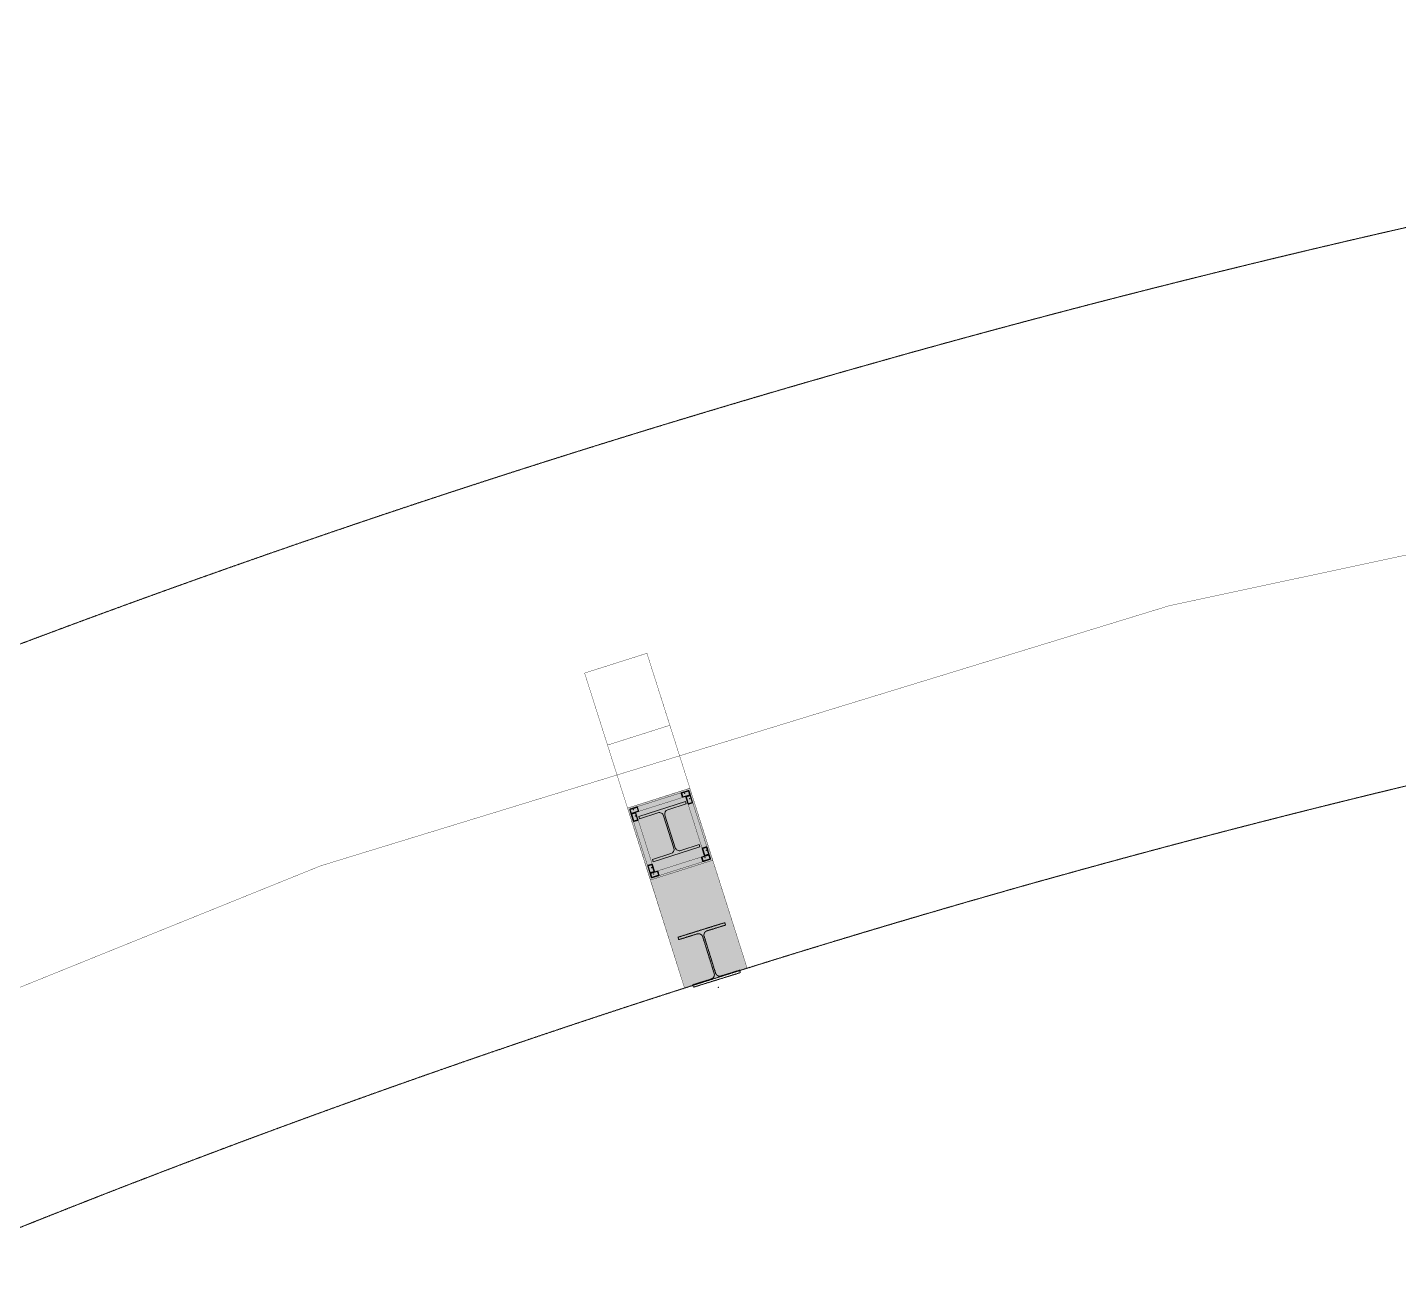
# Model space of a CAD drawing. Extents: x -1457 to 23780, y -2071 to 4205.
# Drawn here: x 8397 to 9235, y 1465 to 2228 of the extents above; entities that cross this region are included whole.
import ezdxf

# ---------------------------------------------------------------- set-up
doc = ezdxf.new("R2010")
doc.units = 0
doc.header["$MEASUREMENT"] = 0
doc.linetypes.add('HIDDEN', pattern=[0.375, 0.25, -0.125])
doc.layers.get('0').update_dxf_attribs({"color": 9, "lineweight": 9})
doc.layers.add('M-TEFRIS2-015', color=129, linetype='Continuous', lineweight=9)

# ---------------------------------------------------------------- blocks, each defined once
blk = doc.blocks.new('prf 3x5')
for points in [[(-2, -1.5), (2, -1.5, 0.414214), (2.5, -1), (2.5, 1, 0.414214), (2, 1.5), (-2, 1.5, 0.414214), (-2.5, 1), (-2.5, -1, 0.414214)], [(-2, -1.2), (2, -1.2, 0.414214), (2.2, -1), (2.2, 1, 0.414214), (2, 1.2), (-2, 1.2, 0.414214), (-2.2, 1), (-2.2, -1, 0.414214)]]:
    blk.add_lwpolyline(points, format="xyb", close=True)
at = {"color": 252}
blk.add_point((-0.5, 0.5), dxfattribs=at)
blk = doc.blocks.new('prf-300')
at = {"linetype": 'Continuous'}
for p, q in [((0, 29), (30, 29)), ((0, 29), (0, 27.6)), ((0, 27.6), (11.88, 27.6)), ((30, 27.6), (18.13, 27.6)), ((30, 29), (30, 27.6)), ((14.58, 24.9), (14.58, 4.1)), ((15.43, 24.9), (15.43, 4.1)), ((0, 1.4), (11.88, 1.4)), ((0, 0), (0, 1.4)), ((30, 1.4), (18.13, 1.4)), ((30, 0), (30, 1.4)), ((0, 0), (30, 0))]:
    blk.add_line(p, q, dxfattribs=at)
for centre, start, end in [((11.88, 24.9), 0, 90), ((18.13, 24.9), 90, 180), ((11.88, 4.1), 270, 0), ((18.13, 4.1), 180, 270)]:
    blk.add_arc(centre, 2.7, start, end, dxfattribs=at)

msp = doc.modelspace()

# ---------------------------------------------------------------- hatches: boundary and pattern name
at = {"layer": 'M-TEFRIS2-015', "linetype": 'HIDDEN', "lineweight": 0}
h = msp.add_hatch(color=256, dxfattribs=at)
h.dxf.hatch_style = 1
h.paths.add_polyline_path([(8801.82, 1763.21), (8836.88, 1653.03), (8798.53, 1641.09), (8763.7, 1751.08)])

# ---------------------------------------------------------------- linework, layer by layer
for p, q in [((8794.53, 1672.08), (8823.17, 1681)), ((8823.64, 1679.52), (8812.32, 1675.99)), ((8823.17, 1681), (8823.64, 1679.52)), ((8794.99, 1670.6), (8794.53, 1672.08)), ((8806.31, 1674.12), (8794.99, 1670.6)), ((8809.69, 1672.35), (8816.67, 1649.91)), ((8810.55, 1672.61), (8817.53, 1650.18)), ((8820.91, 1648.4), (8832.23, 1651.92)), ((8832.23, 1651.92), (8832.69, 1650.44)), ((8803.58, 1643.01), (8814.9, 1646.53)), ((8804.04, 1641.53), (8803.58, 1643.01)), ((8832.69, 1650.44), (8804.04, 1641.53))]:
    msp.add_line(p, q, dxfattribs=at)
at = {"layer": 'M-TEFRIS2-015', "linetype": 'HIDDEN', "lineweight": 0, "const_width": 0.2}
msp.add_lwpolyline([(7129.5, 979.76, -0.152644), (10705.5, 2076.19, -0.10573)], format="xyb", dxfattribs=at)
for points in [[(8737.48, 1833.62), (8775.57, 1845.73), (8789.57, 1801.69), (8751.47, 1789.59)], [(8801.82, 1763.21), (8836.88, 1653.03), (8798.53, 1641.09), (8763.7, 1751.08)], [(8777.69, 1707.05), (8763.7, 1751.08), (8801.83, 1763.18), (8815.82, 1719.16)], [(8778.34, 1708.31), (8764.96, 1750.42), (8801.18, 1761.92), (8814.56, 1719.81)], [(8780.29, 1712.08), (8768.73, 1748.47), (8799.23, 1758.16), (8810.8, 1721.76)]]:
    msp.add_lwpolyline(points, close=True, dxfattribs=at)
for points in [[(8801.82, 1763.21), (8783.63, 1820.42)], [(8745.52, 1808.33), (8763.7, 1751.08)], [(8777.69, 1707.05), (8815.82, 1719.16)], [(8815.82, 1719.16), (8836.88, 1653.03)], [(8777.69, 1707.05), (8798.53, 1641.09)]]:
    msp.add_lwpolyline(points, dxfattribs=at)
at = {"layer": 'M-TEFRIS2-015', "linetype": 'HIDDEN', "lineweight": 0}
for centre, radius, start, end in [((10671.39, -4192.32), 6459.13, 96.245926, 119.431338), ((10671.39, -4192.32), 6126.58, 96.245926, 118.979595), ((8807.11, 1671.54), 2.7, 17.2927, 107.2927), ((8813.12, 1673.42), 2.7, 107.2927, 197.2927), ((8814.09, 1649.11), 2.7, 287.2927, 17.2927), ((8820.11, 1650.98), 2.7, 197.2927, 287.2927)]:
    msp.add_arc(centre, radius, start, end, dxfattribs=at)
msp.add_point((8819.25, 1641.51), dxfattribs=at)

# ---------------------------------------------------------------- block references
for name, p, rotation in [('prf 3x5', (8799.25, 1759.74), 17.61198023560636), ('prf 3x5', (8767.8, 1749.75), 17.61198023560636), ('prf-300', (8779.37, 1718.27), 17.62968056771866), ('prf 3x5', (8801.41, 1756.23), 287.6119802356063), ('prf 3x5', (8768.06, 1745.63), 287.6119802356063), ('prf 3x5', (8811.47, 1724.6), 287.6119802356063), ('prf 3x5', (8811.71, 1720.48), 17.61198023560636), ('prf 3x5', (8778.1, 1714), 287.6119802356063), ('prf 3x5', (8780.26, 1710.49), 17.61198023560636)]:
    msp.add_blockref(name, p, dxfattribs=dict(at, rotation=rotation))

doc.saveas('drawing.dxf')
